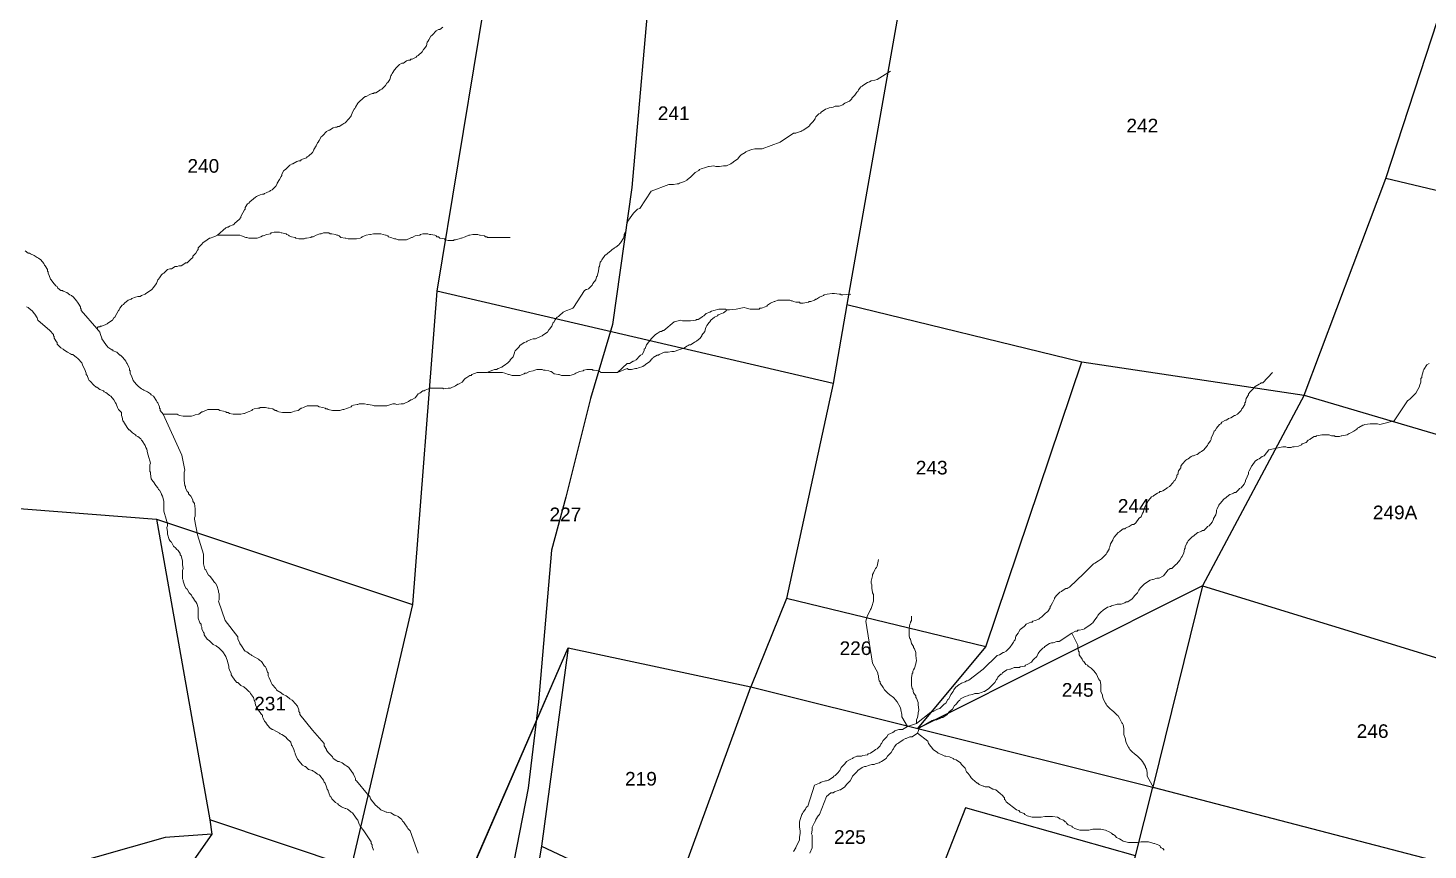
# Model space of a CAD drawing. Header units: inches. Extents: x -72 to 3350, y -615 to 1801.
# Drawn here: x 856.9 to 1211.8, y 779.5 to 988.1 of the extents above; entities that cross this region are included whole.
import ezdxf
from ezdxf.enums import TextEntityAlignment as Align

# ---------------------------------------------------------------- set-up
doc = ezdxf.new("R2010")
doc.units = ezdxf.units.IN
doc.header["$LTSCALE"] = 15
doc.header["$MEASUREMENT"] = 0
for name, color, linetype in [('PLOT', 255, 'Continuous'), ('PLOT NO', 7, 'Continuous'), ('ROAD', 50, 'Continuous'), ('STREAM', 130, 'Continuous')]:
    doc.layers.add(name, color=color, linetype=linetype)
doc.styles.get("Standard").update_dxf_attribs({"font": 'arial.ttf'})

msp = doc.modelspace()

# ---------------------------------------------------------------- linework, layer by layer
at = {"layer": 'PLOT', "color": 0}
for points in [[(976.48, 1018.28), (960.51, 921.27), (954.3, 841.83), (938.74, 775.13), (902.93, 787.17), (903.46, 783.54), (891.18, 766.06)], [(1081.68, 1015.76), (1064.44, 917.92), (1060.95, 897.88), (1049.12, 843.28), (1040.07, 820.87)], [(1728.92, 956.17), (1695.43, 854.18), (1641.6, 872.05), (1626.19, 877.9), (1600.93, 887.2), (1567.7, 902.04), (1563.16, 892.02), (1523.9, 897.9), (1479.81, 890.9), (1459.97, 902.92), (1394.92, 900.12), (1394.25, 899.43), (1353.3, 911.92), (1335.61, 912.68), (1301.44, 922.76), (1265.51, 933.02), (1225.94, 943.95), (1201.04, 949.88), (1221.44, 1012.3)], [(1064.44, 917.92), (1123.99, 903.34), (1180.4, 894.95), (1201.04, 949.88)], [(1060.95, 897.88), (960.51, 921.27)], [(1154.55, 846.51), (1082.4, 810.36), (1099.66, 831.03), (1123.99, 903.34)], [(1180.4, 894.95), (1233.84, 879.1), (1309.11, 861.95), (1317.47, 858.77), (1341.87, 854.5), (1367.18, 850.4), (1378.81, 851.53), (1390.34, 886.91), (1394.25, 899.43)], [(903.46, 783.54), (891.6, 782.69), (849.06, 770.58), (843.62, 767.12), (832.36, 769.72), (817.98, 781.66), (807.64, 797.29), (800.47, 801.71), (787.05, 814.64), (779.71, 827.35), (779.15, 860.08), (781.96, 860.97), (781.52, 897.21)], [(1180.4, 894.95), (1154.55, 846.51), (1142.01, 795.45)], [(824.09, 868.53), (889.42, 863.44), (954.3, 841.83)], [(889.42, 863.44), (902.93, 787.17)], [(1154.55, 846.51), (1220.03, 826.39), (1260.93, 815.72), (1294.18, 808.14), (1309.11, 861.95)], [(1099.66, 831.03), (1049.12, 843.28)], [(845.24, 754.05), (861.72, 765.2), (891.18, 766.06), (914.78, 762.88), (932.23, 761.56), (956.05, 743.94), (993.83, 830.78), (1040.07, 820.87), (1082.4, 810.36), (1142.01, 795.45), (1246.78, 768.11), (1285.12, 758.61), (1324.3, 749.06), (1369.12, 737.88), (1373.94, 746.43), (1432.48, 725.72)], [(964.68, 763.72), (993.83, 830.78), (986.99, 780.47), (982.03, 751.16)], [(986.99, 780.47), (1019.7, 765.07), (1040.07, 820.87)], [(1019.7, 765.07), (1048.1, 755.7), (1079.51, 751.8), (1127.55, 741.3), (1137.62, 777.99), (1142.01, 795.45)], [(1137.62, 777.99), (1094.51, 790.18), (1079.51, 751.8)]]:
    msp.add_lwpolyline(points, dxfattribs=at)
at = {"layer": 'ROAD'}
msp.add_lwpolyline([(1014.91, 1004.32), (1009.97, 947.57), (1005.04, 912.83), (999.45, 894.1), (993.19, 869.06), (989.58, 855.59), (986.29, 817.11), (983.65, 795.19), (979.22, 772.69)], dxfattribs=at)
at = {"layer": 'STREAM', "color": 4, "lineweight": 0}
for points in [[(962.03, 988.25), (961.28, 987.68), (960.9, 987.68), (960.33, 987.31), (959.39, 986.36), (959.2, 986.17), (959.01, 985.98), (958.44, 985.04), (958.25, 984.66), (958.06, 984.47), (957.87, 983.52), (957.31, 982.77), (957.12, 982.58), (956.74, 982.01), (955.79, 981.06), (955.42, 980.88), (955.23, 980.69), (954.28, 980.12), (953.9, 980.12), (953.71, 979.93), (953.34, 979.93), (952.77, 979.74), (952.01, 979.17), (951.63, 979.17), (951.07, 978.8), (950.12, 977.85), (949.93, 977.66), (949.74, 977.47), (949.18, 976.53), (948.99, 976.15), (948.8, 975.96), (948.61, 975.01), (948.04, 974.26), (947.85, 974.07), (947.47, 973.5), (946.53, 972.55), (946.15, 972.37), (945.96, 972.18), (945.02, 971.61), (944.64, 971.61), (944.45, 971.42), (944.07, 971.42), (943.5, 971.23), (942.56, 970.66), (942.37, 970.66), (941.8, 970.29), (940.85, 969.34), (940.67, 969.15), (940.48, 968.96), (939.91, 968.02), (939.72, 967.64), (939.53, 967.45), (939.15, 966.69), (938.77, 965.75), (938.59, 965.56), (938.21, 964.99), (937.26, 964.04), (936.88, 963.86), (936.69, 963.67), (935.75, 963.1), (935.37, 963.1), (935.18, 962.91), (934.8, 962.91), (934.24, 962.72), (933.29, 962.15), (933.1, 962.15), (932.53, 961.78), (931.59, 960.83), (931.4, 960.64), (931.21, 960.45), (930.64, 959.51), (930.45, 959.13), (930.26, 958.94), (929.89, 958.18), (929.32, 957.24), (929.32, 957.05), (928.94, 956.48), (928, 955.54), (927.62, 955.35), (927.43, 955.16), (926.48, 954.78), (926.1, 954.59), (925.92, 954.4), (925.54, 954.4), (924.97, 954.21), (924.02, 953.64), (923.83, 953.64), (923.27, 953.27), (922.32, 952.32), (922.13, 952.13), (921.75, 951.94), (921.19, 951), (921.19, 950.62), (921, 950.43), (920.62, 949.67), (920.05, 948.73), (920.05, 948.54), (919.67, 947.97), (918.73, 947.03), (918.35, 946.84), (918.16, 946.65), (917.22, 946.27), (916.84, 946.08), (916.65, 945.89), (916.27, 945.89), (915.7, 945.7), (914.76, 945.32), (914.57, 945.13), (914, 944.76), (913.06, 944), (912.87, 943.62), (912.49, 943.43), (911.92, 942.49), (911.92, 942.11), (911.73, 941.92), (911.35, 941.16), (910.79, 940.22), (910.79, 940.03), (910.41, 939.46), (909.27, 938.52), (909.08, 938.33), (908.9, 938.14), (907.95, 937.76), (907.57, 937.57), (907.38, 937.57), (907, 937.38), (904.92, 935.49)], [(1075.5, 977.09), (1072.1, 975.01), (1071.53, 974.82), (1070.58, 974.64), (1070.2, 974.45), (1069.64, 974.26), (1068.5, 973.5), (1068.31, 973.31), (1067.94, 973.12), (1067.37, 972.37), (1067.18, 971.99), (1066.99, 971.8), (1066.42, 971.04), (1065.67, 970.29), (1065.67, 970.1), (1065.1, 969.53), (1063.96, 968.96), (1063.59, 968.77), (1063.4, 968.58), (1062.45, 968.21), (1062.07, 968.21), (1061.88, 968.21), (1061.51, 968.21), (1060.94, 968.02), (1059.99, 967.83), (1059.61, 967.64), (1059.05, 967.45), (1057.91, 966.69), (1057.72, 966.5), (1057.35, 966.31), (1056.59, 965.56), (1056.4, 965.18), (1056.4, 964.99), (1055.83, 964.23), (1055.08, 963.48), (1055.08, 963.29), (1054.51, 962.91), (1053.37, 962.15), (1053, 961.96), (1052.81, 961.78), (1051.86, 961.59), (1051.48, 961.4), (1051.29, 961.4), (1050.92, 961.4), (1047.51, 959.13), (1042.97, 957.43), (1042.41, 957.43), (1041.27, 957.43), (1041.08, 957.43), (1040.33, 957.24), (1039.19, 956.86), (1038.81, 956.67), (1038.62, 956.48), (1037.68, 955.91), (1037.49, 955.72), (1037.3, 955.54), (1036.73, 954.78), (1035.79, 954.21), (1035.6, 954.02), (1035.03, 953.64), (1033.9, 953.08), (1033.52, 953.08), (1033.14, 953.08), (1032.19, 952.89), (1031.82, 952.89), (1031.44, 952.89), (1031.25, 952.89), (1030.68, 953.08), (1029.55, 952.89), (1029.36, 952.89), (1028.6, 952.7), (1027.47, 952.32), (1027.09, 952.13), (1026.9, 951.94), (1025.95, 951.37), (1025.76, 951.19), (1025.58, 951), (1024.82, 950.24), (1024.06, 949.67), (1023.87, 949.48), (1023.31, 949.11), (1021.98, 948.73), (1021.79, 948.54), (1021.41, 948.54), (1020.47, 948.35), (1020.09, 948.35), (1019.71, 948.35), (1019.33, 948.35), (1014.8, 946.65), (1011.96, 942.3), (1011.39, 942.11), (1010.64, 941.35), (1010.45, 941.16), (1010.07, 940.78), (1009.31, 939.65), (1009.12, 939.27), (1008.93, 939.08), (1008.56, 938.14), (1008.56, 937.76), (1008.56, 937.57), (1008.37, 936.62), (1007.99, 935.68), (1007.99, 935.3), (1007.8, 934.73), (1007.04, 933.6), (1006.85, 933.41), (1006.66, 933.03), (1005.91, 932.46), (1005.53, 932.27), (1005.34, 932.09), (1004.96, 931.9), (1004.58, 931.52), (1003.83, 930.95), (1003.64, 930.76), (1003.07, 930.38), (1002.31, 929.25), (1002.13, 928.87), (1001.94, 928.68), (1001.75, 927.55), (1001.56, 927.36), (1001.56, 926.98), (1001.37, 926.03), (1001.18, 925.09), (1000.99, 924.9), (1000.8, 924.14), (1000.05, 923.2), (999.86, 922.82), (999.67, 922.63), (998.91, 921.87), (998.53, 921.68), (998.34, 921.68), (997.97, 921.5), (995.13, 917.15), (994.94, 916.96), (994.37, 916.77), (993.43, 916.39), (993.05, 916.2), (992.48, 916.01), (991.54, 915.07), (991.35, 914.88), (990.97, 914.69), (990.4, 913.93), (990.21, 913.55), (990.02, 913.36), (989.64, 912.42), (989.08, 911.66), (988.89, 911.47), (988.51, 910.91), (987.38, 910.15), (987.19, 909.96), (986.81, 909.77), (985.86, 909.39), (985.48, 909.2), (985.3, 909.2), (984.92, 909.2), (984.35, 909.01), (983.4, 908.64), (983.22, 908.45), (982.65, 908.26), (981.51, 907.5), (981.32, 907.12), (981.13, 906.93), (980.38, 906.18), (980.19, 905.8), (980.19, 905.61), (979.81, 904.66), (979.05, 903.91), (979.05, 903.72), (978.49, 903.15), (977.54, 902.4), (977.16, 902.21), (976.97, 902.02), (976.03, 901.64), (975.65, 901.45), (975.46, 901.45), (975.08, 901.45), (974.71, 901.26), (973.19, 900.69), (972.62, 900.69), (971.68, 900.69), (971.49, 900.69), (970.73, 900.69), (969.41, 900.13), (969.22, 899.94), (968.84, 899.94), (968.09, 899.37), (967.71, 899.18), (967.52, 898.99), (966.95, 898.24), (966.01, 897.67), (965.82, 897.67), (965.25, 897.29), (963.93, 896.72), (963.74, 896.72), (963.36, 896.72), (962.22, 896.53), (962.03, 896.72), (961.66, 896.72), (961.28, 896.72), (960.71, 896.72), (959.77, 896.72), (959.58, 896.72), (958.82, 896.72), (957.5, 896.16), (957.31, 895.97), (956.93, 895.97), (956.17, 895.4), (955.79, 895.21), (955.61, 895.02), (955.04, 894.26), (954.09, 893.7), (953.9, 893.7), (953.34, 893.32), (952.01, 892.75), (951.63, 892.75), (951.44, 892.75), (950.31, 892.56), (949.93, 892.75), (949.74, 892.75), (949.36, 892.75), (947.85, 892.18), (944.64, 892.18), (944.07, 892.37), (943.12, 892.56), (942.93, 892.56), (942.18, 892.75), (940.85, 892.75), (940.48, 892.56), (940.29, 892.56), (939.34, 892.37), (938.96, 892.18), (938.77, 891.99), (937.83, 891.62), (936.88, 891.24), (936.69, 891.24), (935.94, 891.05), (934.61, 891.05), (934.43, 891.05), (934.05, 891.05), (932.91, 891.24), (932.72, 891.43), (932.34, 891.43), (932.16, 891.62), (931.59, 891.81), (930.64, 891.99), (930.26, 892.18), (929.7, 892.18), (928.37, 892.18), (928, 892.18), (927.62, 892.18), (926.67, 891.81), (926.29, 891.62), (926.1, 891.62), (925.35, 891.05), (924.4, 890.86), (924.02, 890.67), (923.46, 890.48), (922.13, 890.48), (921.75, 890.48), (921.38, 890.48), (920.43, 890.67), (920.05, 890.86), (919.86, 891.05), (919.49, 891.05), (918.92, 891.43), (917.97, 891.62), (917.78, 891.62), (917.03, 891.81), (915.7, 891.81), (915.51, 891.62), (915.14, 891.62), (914.19, 891.43), (913.81, 891.24), (913.62, 891.05), (912.68, 890.67), (911.73, 890.29), (911.54, 890.29), (910.79, 890.1), (909.46, 890.1), (909.27, 890.1), (908.9, 890.1), (907.95, 890.29), (907.57, 890.48), (907.19, 890.48), (907, 890.67), (906.44, 890.86), (905.49, 891.05), (905.11, 891.24), (904.55, 891.24), (903.22, 891.24), (902.84, 891.24), (902.47, 891.24), (901.52, 890.86), (901.14, 890.67), (900.95, 890.67), (900.2, 890.1), (899.25, 889.91), (898.87, 889.73), (898.31, 889.54), (896.98, 889.54), (896.6, 889.54), (896.23, 889.54), (895.28, 889.73), (894.9, 889.91), (894.71, 890.1), (894.33, 890.1), (891.12, 890.1), (895.85, 879.7), (896.6, 875.92), (896.41, 875.35), (896.41, 874.22), (896.41, 874.03), (896.41, 873.27), (896.6, 871.95), (896.79, 871.76), (896.79, 871.38), (897.17, 870.44), (897.55, 870.25), (897.55, 869.87), (898.12, 869.3), (898.68, 868.36), (898.68, 867.98), (899.06, 867.41), (899.25, 866.09), (899.25, 865.9), (899.25, 865.52), (899.25, 864.38), (899.25, 864.2), (899.06, 863.82), (899.06, 863.44), (899.82, 859.47), (901.33, 854.55), (901.33, 853.98), (901.33, 853.04), (901.33, 852.85), (901.33, 852.09), (901.71, 850.77), (901.9, 850.58), (902.09, 850.2), (902.65, 849.26), (902.84, 849.07), (903.03, 848.88), (903.6, 848.12), (904.17, 847.37), (904.36, 847.18), (904.74, 846.61), (905.11, 845.28), (905.11, 844.91), (905.3, 844.53), (905.3, 843.58), (905.3, 843.2), (905.3, 843.02), (905.11, 842.64), (906.82, 837.72), (910.03, 833.56), (910.03, 832.99), (910.6, 832.05), (910.6, 831.86), (910.98, 831.29), (911.73, 830.16), (911.92, 829.97), (912.3, 829.78), (913.06, 829.21), (913.43, 829.02), (913.62, 828.83), (914.38, 828.45), (915.33, 827.89), (915.51, 827.7), (916.08, 827.32), (916.84, 826.18), (917.03, 826), (917.22, 825.62), (917.59, 824.67), (917.78, 824.48), (917.78, 824.1), (917.78, 823.73), (917.97, 823.16), (918.35, 822.4), (918.54, 822.02), (918.73, 821.46), (919.67, 820.51), (919.86, 820.13), (920.05, 819.94), (921, 819.38), (921.19, 819.19), (921.57, 819), (922.32, 818.62), (923.08, 818.05), (923.27, 817.86), (923.83, 817.49), (924.78, 816.54), (924.97, 816.16), (925.16, 815.97), (925.54, 815.03), (925.54, 814.65), (925.73, 814.27), (925.73, 813.89), (928.94, 809.92), (931.97, 806.52), (931.97, 805.95), (932.53, 805), (932.53, 804.82), (932.91, 804.25), (933.86, 803.3), (934.05, 803.11), (934.24, 802.74), (935.18, 802.17), (935.37, 801.98), (935.75, 801.98), (936.51, 801.6), (937.26, 801.03), (937.64, 800.84), (938.21, 800.47), (938.96, 799.33), (939.15, 799.14), (939.34, 798.76), (939.72, 798.01), (939.91, 797.63), (939.91, 797.25), (940.1, 797.06), (942.93, 793.66), (943.5, 793.09), (943.69, 792.52), (944.26, 791.77), (944.45, 791.58), (944.83, 791.01), (945.96, 790.07), (946.15, 789.88), (946.34, 789.69), (947.28, 789.31), (947.66, 789.12), (947.85, 789.12), (948.8, 788.93), (949.74, 788.36), (949.93, 788.36), (950.69, 787.99), (951.63, 787.23), (951.82, 786.85), (952.01, 786.66), (952.58, 785.9), (952.77, 785.53), (952.96, 785.34), (953.15, 784.96), (953.71, 784.39), (955.79, 778.72)], [(891.12, 890.1), (890.36, 891.05), (890.36, 891.43), (890.17, 891.62), (890.17, 891.99), (889.8, 892.94), (889.61, 893.13), (889.42, 893.51), (888.66, 894.64), (888.09, 895.02), (887.9, 895.21), (887.15, 895.78), (886.2, 896.16), (886.01, 896.34), (885.64, 896.53), (884.88, 897.1), (884.69, 897.29), (884.31, 897.67), (883.55, 898.61), (883.37, 899.18), (883.18, 899.56), (882.8, 900.5), (882.8, 901.07), (882.61, 901.26), (882.61, 901.64), (882.42, 902.02), (882.04, 902.96), (881.85, 903.15), (881.66, 903.53), (880.91, 904.48), (880.34, 905.04), (880.15, 905.04), (879.39, 905.8), (878.45, 906.18), (878.26, 906.37), (878.07, 906.37), (877.13, 907.12), (876.94, 907.31), (876.75, 907.5), (875.99, 908.64), (875.61, 909.2), (875.61, 909.39), (875.23, 910.34), (875.05, 910.91), (874.29, 911.85), (874.67, 912.23), (875.05, 912.23), (875.23, 912.42), (875.61, 912.42), (876.56, 912.8), (876.94, 912.99), (877.13, 913.17), (878.26, 913.93), (878.64, 914.5), (878.83, 914.69), (879.39, 915.63), (879.77, 916.39), (879.96, 916.58), (880.15, 916.96), (880.72, 917.71), (881.1, 917.9), (881.29, 918.28), (882.23, 919.04), (882.99, 919.23), (883.18, 919.42), (884.12, 919.79), (884.69, 919.98), (885.07, 919.98), (885.26, 919.98), (885.64, 920.17), (886.58, 920.55), (886.77, 920.74), (887.15, 920.93), (888.28, 921.68), (888.66, 922.25), (888.85, 922.44), (889.42, 923.2), (889.8, 924.14), (889.98, 924.33), (890.17, 924.71), (890.74, 925.47), (890.93, 925.66), (891.31, 925.85), (892.25, 926.79), (892.82, 926.98), (893.2, 926.98), (894.14, 927.55), (894.71, 927.55), (895.09, 927.74), (895.28, 927.74), (895.66, 927.74), (896.6, 928.3), (896.79, 928.49), (897.17, 928.49), (898.12, 929.44), (898.68, 929.82), (898.68, 930.19), (899.44, 930.95), (899.82, 931.71), (900.01, 931.9), (900.01, 932.27), (900.76, 933.03), (900.95, 933.22), (901.14, 933.6), (902.28, 934.35), (902.84, 934.73), (903.03, 934.73), (903.98, 935.11), (904.55, 935.3), (904.92, 935.49), (910.6, 935.49), (910.98, 935.3), (912.11, 934.92), (912.3, 934.92), (912.87, 934.73), (914.19, 934.73), (914.57, 934.73), (914.95, 934.73), (915.89, 935.11), (916.27, 935.3), (916.46, 935.3), (917.41, 935.68), (918.35, 935.87), (918.54, 936.06), (919.3, 936.25), (920.62, 936.25), (921, 936.06), (921.19, 936.06), (922.32, 935.87), (922.51, 935.68), (922.89, 935.49), (923.08, 935.3), (923.65, 935.11), (924.59, 934.92), (924.78, 934.73), (925.54, 934.54), (926.86, 934.54), (927.24, 934.73), (927.43, 934.73), (928.56, 934.92), (928.75, 935.11), (929.13, 935.11), (929.89, 935.49), (930.83, 935.87), (931.21, 935.87), (931.78, 936.06), (933.1, 936.06), (933.48, 935.87), (933.86, 935.87), (934.8, 935.68), (935.18, 935.49), (935.37, 935.49), (935.75, 935.3), (936.13, 934.92), (937.26, 934.73), (937.45, 934.73), (938.02, 934.54), (939.34, 934.54), (939.72, 934.54), (940.1, 934.54), (941.04, 934.73), (941.42, 934.92), (941.61, 935.11), (942.56, 935.49), (943.5, 935.68), (943.69, 935.68), (944.45, 935.87), (945.77, 935.87), (946.15, 935.87), (946.34, 935.87), (947.47, 935.49), (947.66, 935.49), (948.04, 935.3), (948.23, 935.11), (948.8, 934.92), (949.74, 934.54), (950.12, 934.54), (950.69, 934.35), (952.01, 934.35), (952.39, 934.35), (952.77, 934.35), (953.71, 934.73), (954.09, 934.92), (954.28, 934.92), (955.04, 935.3), (956.17, 935.49), (956.36, 935.68), (956.93, 935.87), (958.25, 935.87), (958.63, 935.68), (959.01, 935.68), (959.95, 935.49), (960.33, 935.3), (960.52, 935.11), (960.9, 935.11), (961.28, 934.73), (962.41, 934.54), (962.6, 934.35), (963.36, 934.17), (964.68, 934.17), (964.87, 934.35), (965.25, 934.35), (966.2, 934.54), (966.57, 934.73), (966.76, 934.73), (967.71, 935.11), (968.65, 935.49), (968.84, 935.49), (969.6, 935.68), (970.92, 935.68), (971.3, 935.49), (971.49, 935.49), (972.62, 935.3), (972.81, 935.11), (973.19, 935.11), (973.38, 934.92), (979.05, 934.92)], [(856.13, 931.52), (856.89, 930.95), (857.27, 930.95), (857.46, 930.76), (858.4, 930.38), (859.16, 929.82), (859.54, 929.63), (860.11, 929.25), (860.86, 928.3), (861.05, 927.93), (861.24, 927.74), (861.81, 926.79), (861.81, 926.41), (862, 926.22), (862, 925.85), (862.19, 925.28), (862.56, 924.33), (862.75, 924.14), (863.13, 923.58), (863.89, 922.63), (864.27, 922.44), (864.45, 922.06), (865.21, 921.5), (865.59, 921.5), (865.78, 921.31), (866.72, 920.93), (867.48, 920.36), (867.86, 920.17), (868.43, 919.79), (869.18, 918.85), (869.37, 918.47), (869.56, 918.28), (870.13, 917.34), (870.13, 916.96), (870.32, 916.77), (870.32, 916.39), (874.29, 911.85)], [(1033.9, 916.39), (1033.14, 915.82), (1032.76, 915.63), (1031.82, 915.26), (1031.63, 915.07), (1030.87, 914.69), (1029.92, 913.93), (1029.74, 913.55), (1029.55, 913.36), (1028.98, 912.61), (1028.79, 912.23), (1028.6, 911.85), (1028.41, 911.09), (1027.66, 910.15), (1027.66, 909.96), (1027.28, 909.39), (1026.33, 908.64), (1025.95, 908.45), (1025.76, 908.26), (1024.82, 907.69), (1024.44, 907.69), (1024.25, 907.5), (1023.87, 907.31), (1023.31, 906.93), (1020.66, 905.99), (1020.09, 905.99), (1019.15, 905.8), (1018.77, 905.8), (1018.2, 905.8), (1016.88, 905.23), (1016.69, 905.04), (1016.31, 905.04), (1015.36, 904.48), (1015.17, 904.1), (1014.99, 904.1), (1014.42, 903.34), (1013.47, 902.77), (1013.28, 902.58), (1012.72, 902.21), (1011.58, 901.83), (1011.2, 901.64), (1010.82, 901.64), (1009.88, 901.45), (1009.5, 901.45), (1009.12, 901.45), (1008.74, 901.64), (1006.29, 900.69), (1008.74, 902.96), (1009.31, 902.96), (1010.26, 903.53), (1010.45, 903.53), (1011.01, 903.91), (1011.96, 904.85), (1012.15, 905.04), (1012.53, 905.23), (1013.09, 906.18), (1013.09, 906.56), (1013.28, 906.75), (1013.66, 907.69), (1014.23, 908.45), (1014.42, 908.64), (1014.8, 909.2), (1015.74, 910.15), (1015.93, 910.34), (1016.31, 910.53), (1017.07, 911.09), (1017.44, 911.09), (1017.82, 911.28), (1018.01, 911.28), (1020.66, 913.55), (1022.36, 913.93), (1022.74, 913.74), (1023.87, 913.74), (1024.06, 913.74), (1024.82, 913.74), (1026.14, 913.93), (1026.33, 914.12), (1026.71, 914.12), (1027.66, 914.69), (1027.84, 914.88), (1028.22, 915.07), (1028.79, 915.63), (1029.74, 916.01), (1030.11, 916.2), (1030.68, 916.39), (1032, 916.77), (1032.19, 916.77), (1032.57, 916.77), (1033.71, 916.77), (1033.9, 916.58), (1034.27, 916.58), (1034.65, 916.58), (1036.35, 916.77), (1038.43, 917.15), (1039, 916.96), (1039.95, 916.77), (1040.14, 916.77), (1040.89, 916.77), (1042.22, 916.77), (1042.41, 916.96), (1042.78, 916.96), (1043.73, 917.34), (1044.11, 917.52), (1044.3, 917.71), (1045.05, 918.28), (1046, 918.66), (1046.19, 918.66), (1046.94, 919.04), (1048.27, 919.04), (1048.65, 919.04), (1048.84, 919.04), (1049.97, 919.04), (1050.35, 918.85), (1050.54, 918.85), (1050.92, 918.66), (1051.48, 918.47), (1052.43, 918.47), (1052.62, 918.28), (1053.37, 918.28), (1054.7, 918.47), (1054.89, 918.66), (1055.27, 918.66), (1056.21, 919.04), (1056.59, 919.23), (1056.78, 919.23), (1057.53, 919.79), (1058.48, 920.17), (1058.67, 920.36), (1059.43, 920.55), (1060.75, 920.74), (1061.13, 920.74), (1061.32, 920.74), (1062.45, 920.55), (1062.83, 920.55), (1063.02, 920.36), (1063.4, 920.36), (1065.48, 920.55)], [(944.45, 779.48), (944.07, 780.42), (944.07, 780.8), (943.88, 781.18), (943.88, 781.56), (941.99, 784.39), (941.04, 785.53), (940.85, 786.09), (940.48, 787.04), (940.29, 787.23), (939.91, 787.8), (939.15, 788.93), (938.77, 789.12), (938.59, 789.31), (937.83, 789.88), (937.45, 790.07), (937.26, 790.07), (936.32, 790.44), (935.56, 791.01), (935.37, 791.2), (934.8, 791.58), (933.86, 792.52), (933.67, 792.9), (933.48, 793.09), (933.1, 794.04), (932.91, 794.41), (932.91, 794.6), (932.72, 794.98), (932.53, 795.55), (932.16, 796.49), (931.97, 796.68), (931.78, 797.25), (930.83, 798.39), (930.64, 798.58), (930.26, 798.76), (929.51, 799.33), (929.13, 799.52), (928.94, 799.71), (928, 799.9), (927.24, 800.66), (927.05, 800.66), (926.48, 801.03), (925.54, 802.17), (925.35, 802.36), (925.16, 802.55), (924.78, 803.49), (924.59, 803.87), (924.59, 804.06), (924.4, 804.44), (924.21, 805), (923.83, 805.95), (923.65, 806.14), (923.46, 806.9), (922.51, 807.84), (922.32, 808.03), (922.13, 808.22), (921.19, 808.79), (920.81, 808.98), (920.62, 809.17), (919.86, 809.54), (918.92, 810.11), (918.73, 810.11), (918.16, 810.49), (917.22, 811.62), (917.22, 811.81), (916.84, 812.19), (916.46, 812.95), (916.27, 813.33), (916.27, 813.7), (916.08, 813.89), (915.14, 815.22), (914.76, 815.78), (914.57, 816.35), (914.38, 817.3), (914.19, 817.49), (914, 818.24), (913.24, 819.19), (913.06, 819.57), (912.87, 819.76), (912.11, 820.51), (911.73, 820.7), (911.54, 820.89), (910.79, 821.27), (910.03, 822.02), (909.84, 822.02), (909.27, 822.59), (908.52, 823.73), (908.33, 823.92), (908.33, 824.29), (907.95, 825.24), (907.76, 825.62), (907.76, 825.81), (907.76, 826.18), (907.57, 826.75), (907.38, 827.7), (907.19, 828.08), (907, 828.64), (906.25, 829.78), (906.06, 829.97), (905.87, 830.16), (905.11, 830.91), (904.74, 831.1), (904.55, 831.29), (903.79, 831.67), (903.03, 832.43), (902.84, 832.61), (902.28, 832.99), (901.52, 834.13), (901.52, 834.51), (901.33, 834.69), (900.95, 835.64), (900.95, 836.02), (900.76, 836.4), (900.76, 836.78), (900.39, 837.15), (900.01, 838.29), (900.01, 838.86), (900.01, 839.99), (900.01, 840.18), (900.01, 840.94), (899.63, 842.07), (899.44, 842.45), (899.25, 842.64), (898.68, 843.58), (898.49, 843.77), (898.31, 844.15), (897.74, 844.72), (897.17, 845.66), (896.98, 845.85), (896.6, 846.42), (896.23, 847.74), (896.23, 847.93), (896.04, 848.31), (896.04, 849.26), (896.04, 849.63), (896.04, 850.01), (896.04, 850.39), (896.23, 850.96), (896.04, 851.9), (896.04, 852.09), (896.04, 852.85), (895.66, 854.17), (895.47, 854.36), (895.47, 854.74), (894.9, 855.5), (894.52, 855.87), (894.33, 856.06), (893.77, 856.63), (893.2, 857.58), (893.01, 857.77), (892.63, 858.33), (892.25, 859.66), (892.25, 860.04), (892.25, 860.22), (892.06, 861.36), (892.25, 861.74), (892.25, 861.93), (892.25, 862.3), (891.88, 863.44), (891.31, 865.52), (891.31, 866.09), (891.31, 867.03), (891.31, 867.41), (891.31, 867.98), (890.93, 869.3), (890.74, 869.68), (890.74, 869.87), (890.17, 870.81), (889.98, 871), (889.8, 871.38), (889.23, 871.95), (888.66, 872.89), (888.47, 873.08), (888.09, 873.65), (887.9, 874.97), (887.9, 875.35), (887.72, 875.54), (887.72, 876.68), (887.72, 877.06), (887.72, 877.24), (887.9, 877.62), (887.34, 879.7), (887.15, 880.27), (886.96, 881.22), (886.77, 881.59), (886.58, 882.16), (885.82, 883.3), (885.64, 883.48), (885.45, 883.86), (884.69, 884.43), (884.31, 884.62), (884.12, 884.81), (883.37, 885.38), (882.61, 886.13), (882.42, 886.13), (882.04, 886.7), (881.29, 887.83), (881.1, 888.21), (880.91, 888.4), (880.72, 889.35), (880.53, 889.73), (880.53, 890.1), (880.53, 890.29), (880.53, 890.48), (879.77, 891.24), (879.58, 891.81), (879.21, 892.75), (879.02, 892.94), (878.64, 893.7), (877.88, 894.64), (877.5, 894.83), (877.31, 895.02), (876.56, 895.59), (876.18, 895.78), (875.99, 895.97), (875.05, 896.34), (874.29, 896.91), (874.1, 896.91), (873.53, 897.48), (872.59, 898.42), (872.4, 898.61), (872.21, 898.99), (871.83, 899.94), (871.64, 900.13), (871.64, 900.5), (871.45, 900.88), (871.26, 901.45), (870.88, 902.21), (870.7, 902.58), (870.51, 903.15), (869.56, 904.1), (869.37, 904.29), (869.18, 904.48), (868.24, 905.23), (867.86, 905.23), (867.67, 905.42), (866.91, 905.8), (865.97, 906.37), (865.78, 906.56), (865.21, 906.93), (864.27, 907.88), (864.27, 908.26), (864.08, 908.45), (863.51, 909.39), (863.51, 909.77), (863.32, 909.96), (863.32, 910.34), (862.37, 911.28), (859.35, 913.93), (859.16, 914.5), (858.59, 915.44), (858.4, 915.63), (858.03, 916.2), (857.08, 916.96), (856.89, 917.15), (856.51, 917.34)], [(973.38, 900.69), (977.16, 900.69), (977.73, 900.5), (978.68, 900.13), (978.87, 900.13), (979.62, 899.94), (980.95, 899.94), (981.32, 899.94), (981.51, 899.94), (982.65, 900.32), (982.84, 900.5), (983.22, 900.5), (983.97, 900.88), (984.92, 901.07), (985.3, 901.26), (985.86, 901.45), (987.19, 901.45), (987.56, 901.26), (987.94, 901.26), (988.89, 901.07), (989.27, 900.88), (989.46, 900.88), (989.83, 900.69), (990.21, 900.32), (991.35, 900.13), (991.54, 900.13), (992.1, 899.94), (993.43, 899.94), (993.81, 899.94), (994.18, 899.94), (995.13, 900.13), (995.51, 900.32), (995.7, 900.5), (996.64, 900.88), (997.59, 901.07), (997.78, 901.26), (998.53, 901.45), (999.86, 901.45), (1000.05, 901.26), (1000.42, 901.26), (1001.37, 901.07), (1001.75, 900.88), (1002.13, 900.69), (1002.31, 900.69), (1006.29, 900.69)], [(1212.04, 902.96), (1211.47, 902.58), (1210.71, 901.45), (1210.52, 901.07), (1210.52, 900.88), (1210.15, 899.75), (1210.15, 899.37), (1209.96, 899.18), (1209.96, 898.24), (1209.58, 897.29), (1209.58, 897.1), (1209.2, 896.34), (1208.63, 895.4), (1208.25, 895.02), (1208.06, 894.83), (1207.31, 894.07), (1207.12, 893.89), (1206.93, 893.7), (1206.55, 893.51), (1203.15, 888.4), (1199.55, 887.46), (1198.99, 887.65), (1198.04, 887.65), (1197.66, 887.65), (1197.1, 887.65), (1195.77, 887.46), (1195.39, 887.27), (1195.21, 887.27), (1194.26, 886.7), (1193.88, 886.51), (1193.69, 886.32), (1192.94, 885.75), (1192.18, 885.38), (1191.8, 885.19), (1191.23, 884.81), (1189.91, 884.62), (1189.72, 884.62), (1189.34, 884.43), (1188.21, 884.43), (1188.02, 884.62), (1187.64, 884.62), (1187.26, 884.62), (1186.7, 884.81), (1185.75, 884.81), (1185.56, 884.81), (1184.8, 884.81), (1183.48, 884.62), (1183.29, 884.43), (1182.91, 884.43), (1181.97, 883.86), (1181.78, 883.67), (1181.4, 883.48), (1180.83, 882.92), (1179.89, 882.54), (1179.7, 882.35), (1178.94, 881.97), (1177.81, 881.78), (1177.43, 881.78), (1177.05, 881.59), (1176.11, 881.59), (1175.73, 881.78), (1175.35, 881.78), (1174.97, 881.78), (1171.38, 881.03), (1170.24, 879.51), (1169.68, 879.32), (1168.92, 878.76), (1168.54, 878.57), (1167.97, 878.19), (1167.22, 877.06), (1167.03, 876.87), (1166.84, 876.49), (1166.46, 875.73), (1166.27, 875.35), (1166.27, 874.97), (1165.89, 874.22), (1165.52, 873.27), (1165.52, 873.08), (1165.14, 872.33), (1164.38, 871.38), (1164, 871.19), (1163.81, 871), (1163.06, 870.25), (1162.68, 870.25), (1162.49, 870.06), (1162.11, 869.87), (1161.54, 869.68), (1160.79, 869.11), (1160.6, 868.92), (1160.03, 868.55), (1159.09, 867.41), (1158.9, 867.22), (1158.71, 867.03), (1158.33, 866.09), (1158.14, 865.71), (1158.14, 865.33), (1157.95, 864.57), (1157.38, 863.63), (1157.38, 863.44), (1157.01, 862.68), (1156.25, 861.74), (1155.87, 861.55), (1155.68, 861.36), (1154.93, 860.6), (1154.55, 860.6), (1154.36, 860.41), (1153.98, 860.22), (1153.41, 860.04), (1152.66, 859.47), (1152.47, 859.28), (1151.9, 858.9), (1150.95, 857.96), (1150.76, 857.58), (1150.58, 857.39), (1150.2, 856.44), (1150.2, 856.06), (1150.01, 855.87), (1149.82, 854.93), (1149.44, 853.98), (1149.25, 853.79), (1148.87, 853.04), (1148.12, 852.09), (1147.74, 851.9), (1147.55, 851.71), (1146.79, 850.96), (1146.42, 850.96), (1146.23, 850.77), (1145.85, 850.58), (1144.71, 849.07), (1143.58, 848.5), (1143.01, 848.5), (1142.07, 848.12), (1141.88, 848.12), (1141.31, 847.93), (1140.17, 847.18), (1139.8, 846.99), (1139.61, 846.8), (1138.85, 846.04), (1138.66, 845.66), (1138.47, 845.47), (1138.09, 844.72), (1137.34, 843.96), (1137.15, 843.77), (1136.77, 843.2), (1135.64, 842.45), (1135.26, 842.45), (1134.88, 842.26), (1133.93, 841.88), (1133.56, 841.88), (1133.37, 841.88), (1132.99, 841.88), (1132.42, 841.69), (1131.48, 841.5), (1131.29, 841.31), (1130.53, 841.12), (1129.4, 840.37), (1129.21, 840.18), (1129.02, 839.99), (1128.26, 839.23), (1128.07, 839.04), (1127.88, 838.67), (1127.32, 837.91), (1126.75, 837.15), (1126.56, 836.96), (1125.99, 836.59), (1124.86, 835.83), (1124.67, 835.64), (1124.29, 835.45), (1123.34, 835.26), (1122.97, 835.26), (1122.78, 835.07), (1122.4, 835.07), (1121.45, 834.51)], [(1080.79, 838.86), (1080.79, 837.72), (1080.61, 837.34), (1080.61, 837.15), (1080.42, 836.78), (1080.23, 835.83), (1080.23, 835.45), (1080.23, 835.07), (1080.23, 833.75), (1080.42, 833.18), (1080.61, 832.99), (1080.79, 831.86), (1081.36, 831.1), (1081.36, 830.91), (1081.55, 830.53), (1081.93, 829.59), (1081.93, 829.21), (1081.93, 828.83), (1082.12, 827.51), (1081.93, 826.94), (1081.93, 826.75), (1081.55, 825.62), (1081.36, 825.24), (1081.17, 824.86), (1081.17, 824.48), (1080.98, 824.29), (1080.79, 823.16), (1080.79, 822.97), (1080.79, 822.59), (1080.79, 821.27), (1080.98, 820.51), (1081.17, 820.32), (1081.36, 819.38), (1081.93, 818.62), (1081.93, 818.24), (1082.12, 818.05), (1082.5, 816.92), (1082.5, 816.73), (1082.5, 816.35), (1082.69, 815.03), (1082.5, 814.27), (1082.5, 814.08), (1082.31, 813.14), (1082.12, 812.57), (1082.12, 811.62), (1085.71, 814.46), (1086.28, 814.65), (1087.04, 815.03), (1087.41, 815.22), (1087.98, 815.41), (1088.93, 816.35), (1089.12, 816.54), (1089.49, 816.73), (1090.06, 817.68), (1090.25, 817.86), (1090.44, 818.24), (1090.82, 819), (1091.38, 819.76), (1091.57, 820.13), (1091.95, 820.7), (1092.9, 821.46), (1093.28, 821.65), (1093.47, 821.84), (1094.41, 822.21), (1094.79, 822.4), (1094.98, 822.4), (1095.36, 822.59), (1098.95, 825.43), (1102.54, 828.83), (1103.11, 829.02), (1104.06, 829.59), (1104.24, 829.59), (1104.81, 829.97), (1105.76, 830.91), (1105.95, 831.1), (1106.14, 831.48), (1106.7, 832.24), (1106.89, 832.61), (1107.08, 832.8), (1107.27, 833.75), (1107.84, 834.51), (1108.03, 834.88), (1108.4, 835.45), (1109.35, 836.21), (1109.54, 836.4), (1109.92, 836.78), (1110.67, 837.15), (1111.05, 837.34), (1111.43, 837.34), (1111.62, 837.53), (1112.19, 837.72), (1113.13, 838.1), (1113.32, 838.29), (1113.89, 838.67), (1114.83, 839.61), (1115.02, 839.8), (1115.4, 839.99), (1115.97, 840.94), (1115.97, 841.31), (1116.16, 841.5), (1116.54, 842.26), (1117.1, 843.2), (1117.1, 843.39), (1117.48, 843.96), (1118.43, 844.91), (1118.81, 845.1), (1118.99, 845.28), (1119.94, 845.85), (1120.32, 845.85), (1120.51, 846.04), (1120.89, 846.23), (1124.48, 849.63), (1126.94, 852.09), (1127.32, 852.28), (1128.26, 852.85), (1128.45, 853.04), (1129.02, 853.42), (1129.96, 854.36), (1130.15, 854.55), (1130.34, 854.93), (1130.91, 855.87), (1130.91, 856.06), (1131.1, 856.44), (1131.29, 857.2), (1131.85, 858.14), (1131.85, 858.33), (1132.23, 858.9), (1133.18, 860.04), (1133.56, 860.22), (1133.75, 860.41), (1134.5, 860.98), (1134.88, 860.98), (1135.07, 861.17), (1135.45, 861.36), (1136.01, 861.55), (1136.77, 862.12), (1137.15, 862.12), (1137.72, 862.49), (1138.47, 863.63), (1138.66, 863.82), (1139.04, 864.01), (1139.42, 864.95), (1139.61, 865.33), (1139.61, 865.52), (1139.99, 866.47), (1140.36, 867.41), (1140.55, 867.6), (1140.93, 868.17), (1141.69, 869.11), (1142.07, 869.3), (1142.26, 869.49), (1143.2, 870.06), (1143.58, 870.25), (1143.77, 870.44), (1144.15, 870.44), (1144.52, 870.63), (1145.47, 871.19), (1145.66, 871.38), (1146.23, 871.76), (1147.17, 872.71), (1147.36, 873.08), (1147.55, 873.27), (1148.12, 874.22), (1148.12, 874.6), (1148.31, 874.79), (1148.5, 875.73), (1149.06, 876.49), (1149.06, 876.87), (1149.44, 877.43), (1150.39, 878.38), (1150.58, 878.57), (1150.95, 878.76), (1151.71, 879.32), (1152.09, 879.51), (1152.28, 879.51), (1152.66, 879.7), (1153.22, 879.89), (1153.98, 880.46), (1154.36, 880.65), (1154.93, 881.03), (1155.68, 881.97), (1155.87, 882.16), (1156.06, 882.54), (1156.63, 883.3), (1156.82, 883.67), (1156.82, 884.05), (1157.19, 884.81), (1157.57, 885.75), (1157.76, 885.94), (1158.14, 886.51), (1158.9, 887.46), (1159.27, 887.65), (1159.46, 888.02), (1160.41, 888.59), (1160.6, 888.59), (1160.98, 888.78), (1161.17, 888.97), (1161.73, 889.16), (1162.68, 889.73), (1162.87, 889.73), (1163.44, 890.1), (1164.38, 891.05), (1164.57, 891.43), (1164.76, 891.62), (1165.33, 892.56), (1165.33, 892.94), (1165.52, 893.13), (1165.7, 894.07), (1166.27, 895.02), (1166.27, 895.21), (1166.65, 895.78), (1167.6, 896.72), (1167.78, 896.91), (1167.97, 897.1), (1168.92, 897.67), (1169.3, 897.86), (1169.49, 898.05), (1169.86, 898.05), (1172.32, 900.69)], [(1072.47, 853.23), (1072.1, 851.53), (1071.91, 851.15), (1071.72, 850.96), (1071.53, 850.58), (1071.15, 849.82), (1070.96, 849.45), (1070.96, 849.07), (1070.58, 847.74), (1070.58, 847.18), (1070.77, 846.8), (1070.77, 845.85), (1070.96, 844.91), (1070.96, 844.72), (1071.15, 844.34), (1071.15, 843.39), (1071.15, 843.02), (1071.15, 842.64), (1070.77, 841.31), (1070.58, 840.75), (1070.39, 840.56), (1070.02, 839.61), (1069.64, 839.04), (1069.26, 837.53), (1070.96, 826.94), (1072.29, 824.48), (1072.29, 824.1), (1072.47, 823.73), (1072.47, 823.35), (1072.66, 822.4), (1072.85, 822.21), (1072.85, 821.84), (1073.61, 820.7), (1073.99, 820.13), (1074.18, 819.94), (1074.93, 819.19), (1075.69, 818.62), (1075.88, 818.43), (1076.26, 818.24), (1076.82, 817.49), (1077.01, 817.3), (1077.2, 817.11), (1077.96, 815.78), (1078.15, 815.22), (1078.15, 815.03), (1078.34, 813.89), (1078.34, 813.33), (1079.85, 810.87), (1082.12, 811.62)], [(1142.26, 795.17), (1140.55, 798.2), (1140.55, 798.58), (1140.55, 798.76), (1140.55, 799.14), (1140.36, 800.09), (1140.17, 800.47), (1140.17, 800.66), (1139.42, 801.98), (1139.04, 802.36), (1138.85, 802.55), (1138.09, 803.3), (1137.34, 803.87), (1137.15, 804.06), (1136.96, 804.25), (1136.2, 805), (1136.01, 805.38), (1135.83, 805.57), (1135.26, 806.71), (1135.07, 807.46), (1135.07, 807.65), (1134.69, 808.79), (1134.69, 809.17), (1134.69, 809.54), (1134.69, 809.92), (1134.69, 810.3), (1134.5, 811.25), (1134.31, 811.62), (1134.12, 811.81), (1133.56, 812.95), (1133.18, 813.51), (1132.99, 813.7), (1132.23, 814.46), (1131.48, 815.03), (1131.29, 815.22), (1131.1, 815.41), (1130.34, 816.16), (1130.15, 816.54), (1129.96, 816.73), (1129.4, 817.86), (1129.21, 818.62), (1129.21, 818.81), (1128.83, 819.76), (1128.83, 820.32), (1128.83, 820.7), (1128.83, 821.08), (1128.83, 821.46), (1128.64, 822.4), (1128.45, 822.59), (1128.26, 822.97), (1127.69, 824.1), (1127.32, 824.67), (1127.13, 824.86), (1126.37, 825.62), (1125.61, 826.18), (1125.42, 826.37), (1125.05, 826.56), (1124.48, 827.32), (1124.29, 827.51), (1124.1, 827.89), (1123.34, 829.02), (1123.34, 829.78), (1123.16, 829.97), (1122.97, 830.91), (1122.97, 831.48), (1121.45, 834.51), (1118.24, 832.43), (1117.67, 832.43), (1116.73, 832.05), (1116.35, 832.05), (1115.78, 831.86), (1114.65, 831.1), (1114.46, 830.91), (1114.08, 830.72), (1113.32, 829.97), (1113.13, 829.59), (1112.94, 829.4), (1112.57, 828.64), (1111.81, 827.89), (1111.62, 827.7), (1111.24, 827.13), (1110.11, 826.56), (1109.73, 826.37), (1109.54, 826.18), (1108.4, 826), (1108.22, 825.81), (1107.84, 825.81), (1107.46, 825.81), (1106.89, 825.81), (1105.95, 825.43), (1105.76, 825.43), (1105, 825.24), (1103.87, 824.48), (1103.68, 824.1), (1103.49, 824.1), (1102.73, 823.35), (1102.54, 822.97), (1102.35, 822.78), (1101.98, 822.02), (1101.22, 821.27), (1101.03, 821.08), (1100.46, 820.51), (1099.33, 819.76), (1099.14, 819.76), (1098.76, 819.57), (1097.81, 819.19), (1097.44, 819.19), (1097.25, 819.19), (1096.87, 819.19), (1096.3, 819), (1095.36, 818.81), (1094.98, 818.62), (1094.41, 818.43), (1093.28, 817.86), (1093.09, 817.49), (1092.71, 817.3), (1092.14, 816.54), (1091.95, 816.35), (1091.76, 816.16), (1091.2, 815.22), (1090.44, 814.65), (1090.25, 814.46), (1089.87, 813.89), (1088.74, 813.14), (1088.36, 813.14), (1088.17, 812.95), (1087.22, 812.57), (1086.85, 812.57), (1086.47, 812.57), (1086.09, 812.38), (1082.88, 810.49), (1082.31, 809.17)], [(1050.92, 779.1), (1051.48, 780.04), (1051.48, 780.23), (1051.86, 780.8), (1052.43, 782.12), (1052.43, 782.5), (1052.43, 782.69), (1052.62, 783.82), (1052.62, 784.2), (1052.62, 784.39), (1052.43, 785.34), (1052.43, 786.28), (1052.43, 786.66), (1052.62, 787.23), (1053, 788.55), (1053.19, 788.74), (1053.37, 789.12), (1053.94, 789.88), (1054.13, 790.25), (1054.32, 790.44), (1054.51, 790.63), (1056.21, 795.93), (1057.53, 796.49), (1057.91, 796.68), (1059.05, 797.06), (1059.24, 797.06), (1059.8, 797.25), (1060.94, 798.01), (1061.13, 798.2), (1061.51, 798.39), (1062.26, 799.14), (1062.45, 799.52), (1062.64, 799.71), (1063.02, 800.47), (1063.78, 801.22), (1063.96, 801.41), (1064.34, 801.98), (1065.48, 802.55), (1065.86, 802.74), (1066.04, 802.92), (1066.99, 803.3), (1067.37, 803.3), (1067.75, 803.3), (1068.12, 803.3), (1068.5, 803.49), (1069.64, 803.68), (1069.83, 803.87), (1070.39, 804.06), (1071.53, 804.82), (1071.72, 805), (1072.1, 805.19), (1072.85, 805.95), (1073.04, 806.33), (1073.23, 806.52), (1073.61, 807.27), (1074.37, 808.03), (1074.55, 808.22), (1074.93, 808.79), (1076.07, 809.35), (1076.45, 809.54), (1076.63, 809.73), (1077.58, 810.11), (1077.96, 810.11), (1078.34, 810.11), (1078.53, 810.11), (1079.85, 810.87)], [(1144.9, 779.48), (1144.52, 779.85), (1144.15, 780.04), (1143.96, 780.23), (1143.77, 780.61), (1142.82, 780.99), (1142.44, 781.18), (1142.26, 781.18), (1140.93, 781.56), (1140.17, 781.56), (1139.99, 781.56), (1139.04, 781.56), (1138.09, 781.37), (1137.72, 781.37), (1137.34, 781.37), (1136.39, 781.37), (1136.01, 781.37), (1135.83, 781.37), (1134.5, 781.74), (1133.93, 782.12), (1133.56, 782.31), (1132.8, 782.69), (1132.42, 783.07), (1132.04, 783.45), (1131.85, 783.45), (1131.48, 783.82), (1130.72, 784.2), (1130.34, 784.39), (1129.96, 784.58), (1128.83, 784.77), (1128.07, 784.77), (1127.88, 784.77), (1126.75, 784.77), (1125.8, 784.58), (1125.61, 784.58), (1125.24, 784.58), (1124.29, 784.58), (1123.91, 784.58), (1123.53, 784.58), (1122.21, 784.96), (1121.64, 785.34), (1121.45, 785.53), (1120.51, 785.9), (1120.13, 786.28), (1119.94, 786.66), (1119.75, 786.66), (1119.37, 787.04), (1118.43, 787.42), (1118.24, 787.61), (1117.86, 787.8), (1116.54, 787.99), (1115.97, 787.99), (1115.59, 787.99), (1114.65, 787.99), (1113.7, 787.8), (1113.51, 787.8), (1113.13, 787.8), (1112, 787.8), (1111.81, 787.8), (1111.43, 787.8), (1110.11, 788.17), (1109.54, 788.55), (1109.35, 788.74), (1108.4, 789.12), (1108.03, 789.5), (1107.46, 789.69), (1104.81, 791.77), (1104.62, 792.15), (1104.43, 792.33), (1104.43, 792.71), (1103.68, 793.47), (1103.49, 793.66), (1103.3, 793.85), (1102.16, 794.79), (1101.6, 794.98), (1101.41, 794.98), (1100.46, 795.55), (1099.52, 795.55), (1099.14, 795.74), (1098.95, 795.74), (1098, 796.12), (1097.63, 796.49), (1097.44, 796.49), (1096.3, 797.44), (1095.92, 797.82), (1095.73, 798.2), (1095.17, 798.95), (1094.79, 799.33), (1094.6, 799.71), (1094.6, 799.9), (1094.41, 800.28), (1093.65, 801.03), (1093.47, 801.22), (1093.28, 801.6), (1092.14, 802.36), (1091.57, 802.55), (1091.38, 802.74), (1090.44, 803.11), (1089.49, 803.3), (1089.3, 803.3), (1088.93, 803.49), (1087.98, 803.87), (1087.6, 804.06), (1087.41, 804.25), (1086.28, 805), (1085.9, 805.57), (1085.71, 805.76), (1085.14, 806.52), (1084.96, 807.09), (1082.31, 809.17), (1080.98, 808.22), (1080.42, 808.22), (1079.47, 807.84), (1079.28, 807.84), (1078.71, 807.46), (1077.58, 806.71), (1077.39, 806.52), (1077.01, 806.33), (1076.45, 805.57), (1076.26, 805.19), (1076.07, 805), (1075.69, 804.25), (1074.93, 803.49), (1074.74, 803.3), (1074.37, 802.74), (1073.23, 801.98), (1072.85, 801.79), (1072.66, 801.6), (1071.72, 801.41), (1071.34, 801.22), (1071.15, 801.22), (1070.77, 801.22), (1070.2, 801.03), (1069.26, 800.66), (1068.88, 800.66), (1068.31, 800.47), (1067.18, 799.71), (1066.99, 799.33), (1066.8, 799.14), (1066.04, 798.39), (1065.86, 798.2), (1065.67, 797.82), (1065.29, 797.06), (1064.53, 796.31), (1064.34, 796.12), (1063.96, 795.55), (1062.83, 794.79), (1062.64, 794.79), (1062.26, 794.6), (1061.32, 794.23), (1060.94, 794.04), (1060.75, 794.04), (1060.37, 794.04), (1059.24, 793.09), (1057.53, 788.55), (1057.16, 788.17), (1056.59, 787.23), (1056.59, 787.04), (1056.21, 786.47), (1055.64, 785.34), (1055.64, 784.96), (1055.64, 784.58), (1055.45, 783.64), (1055.64, 783.26), (1055.64, 782.88), (1055.64, 781.93), (1055.64, 780.99), (1055.64, 780.8), (1055.64, 780.04), (1055.08, 778.72)]]:
    msp.add_lwpolyline(points, dxfattribs=at)

# ---------------------------------------------------------------- texts
at = {"layer": 'PLOT NO'}
for s, p in [('241', (1020.55, 966.44)), ('242', (1139.34, 963.31)), ('240', (901.31, 953.08)), ('243', (1085.94, 876.52)), ('227', (993.09, 864.66)), ('244', (1137.15, 866.81)), ('249A', (1203.41, 865.16)), ('226', (1066.62, 830.71)), ('245', (1122.95, 820.13)), ('231', (918.23, 816.65)), ('246', (1197.71, 809.67)), ('219', (1012.24, 797.58)), ('225', (1065.21, 782.8))]:
    msp.add_text(s, height=3.456, dxfattribs=at).set_placement(p, align=Align.MIDDLE_CENTER)

doc.saveas('drawing.dxf')
